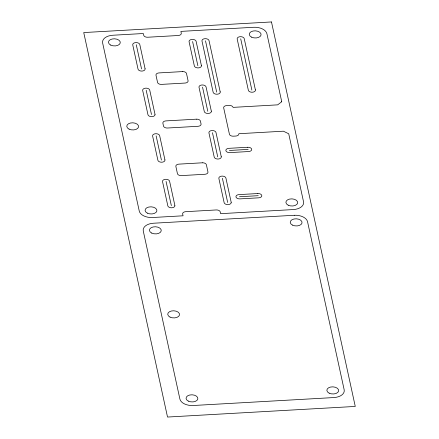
<?xml version="1.0" encoding="UTF-8"?>
<svg xmlns="http://www.w3.org/2000/svg" width="439" height="439" viewBox="0 0 439 439"><rect width="100%" height="100%" fill="white"/><g stroke="black" fill="none" stroke-linecap="round" stroke-linejoin="round"><path stroke-width="0.66" d="M229.399 150.467L248.172 149.403M239.485 196.749L258.258 195.684M240.709 38.824L251.876 90.088M205.507 40.816L216.679 92.08M192.6 41.546L197.874 65.751M202.527 87.114L207.806 111.325M212.46 132.682L217.733 156.893M222.392 178.25L227.665 202.461M136.277 44.729L141.55 68.934M146.203 90.297L151.482 114.508M156.136 135.865L161.415 160.076M166.068 181.433L171.342 205.644M281.739 101.738L277.662 104.85L233.076 107.374A3.55 2.14 2.1 0 0 229.092 105.437L226.743 105.569A3.55 2.14 2.1 0 0 223.687 107.901L229.427 134.246A3.55 2.14 2.1 0 0 233.416 136.183L235.759 136.052A3.55 2.14 2.1 0 0 238.816 133.714L283.407 131.195L288.719 133.78L303.536 201.775A11.842 7.145 2.1 0 1 293.356 209.562L220.603 213.672L220.219 211.889A3.55 2.14 2.1 0 0 216.229 209.952L185.724 211.68A3.55 2.14 2.1 0 0 182.668 214.012L183.058 215.796L152.547 217.519A11.842 7.145 2.1 0 1 139.262 211.06L102.644 43.027A11.842 7.145 2.1 0 1 112.828 35.241L143.333 33.518L143.723 35.296A3.55 2.14 2.1 0 0 147.707 37.233L178.218 35.51A3.55 2.14 2.1 0 0 181.269 33.177L180.884 31.394L253.632 27.284A11.842 7.145 2.1 0 1 266.917 33.743L281.739 101.738M271.478 21.95L83.734 32.563L167.522 417.05L355.266 406.437L271.478 21.95M182.514 71.59L159.05 72.912A3.556 2.146 2.1 0 0 156.01 75.327L157.563 82.45A3.55 2.14 2.1 0 0 161.547 84.387L185.017 83.059A3.55 2.14 2.1 0 0 188.068 80.721L186.52 73.604A3.556 2.146 2.1 0 0 182.514 71.59M196.447 119.172L165.942 120.895A3.556 2.146 2.1 0 0 162.902 123.31L163.506 126.081A3.55 2.14 2.1 0 0 167.489 128.018L198 126.295A3.55 2.14 2.1 0 0 201.057 123.957L200.453 121.186A3.556 2.146 2.1 0 0 196.447 119.172M247.711 147.268L228.933 148.327A3.55 2.14 2.1 0 0 225.882 150.665A3.55 2.14 2.1 0 0 229.866 152.602L248.639 151.543A3.55 2.14 2.1 0 0 251.695 149.205A3.55 2.14 2.1 0 0 247.711 147.268M202.395 162.803L178.925 164.131A3.556 2.146 2.1 0 0 175.885 166.546L177.438 173.663A3.55 2.14 2.1 0 0 181.428 175.6L204.892 174.272A3.55 2.14 2.1 0 0 207.949 171.94L206.396 164.817A3.556 2.146 2.1 0 0 202.395 162.803M257.797 193.55L239.019 194.609A3.55 2.14 2.1 0 0 235.968 196.946A3.55 2.14 2.1 0 0 239.952 198.883L258.725 197.824A3.55 2.14 2.1 0 0 261.781 195.487A3.55 2.14 2.1 0 0 257.797 193.55M294.262 215.275L153.458 223.231A11.842 7.145 2.1 0 0 143.273 231.018L179.891 399.051A11.842 7.145 2.1 0 0 193.176 405.51L333.986 397.553A11.842 7.145 2.1 0 0 344.165 389.766L307.547 221.733A11.842 7.145 2.1 0 0 294.262 215.275M255.399 89.891L244.227 38.627A3.55 2.14 2.1 0 0 240.243 36.689A3.55 2.14 2.1 0 0 237.186 39.027L248.359 90.291A3.55 2.14 2.1 0 0 252.343 92.228A3.55 2.14 2.1 0 0 255.399 89.891M220.197 91.883L209.024 40.618A3.55 2.14 2.1 0 0 205.04 38.681A3.55 2.14 2.1 0 0 201.984 41.014L213.156 92.278A3.55 2.14 2.1 0 0 217.14 94.215A3.55 2.14 2.1 0 0 220.197 91.883M201.391 65.554L196.118 41.348A3.55 2.14 2.1 0 0 192.134 39.411A3.55 2.14 2.1 0 0 189.077 41.743L194.351 65.954A3.55 2.14 2.1 0 0 198.34 67.891A3.55 2.14 2.1 0 0 201.391 65.554M211.324 111.122L206.05 86.917A3.55 2.14 2.1 0 0 202.061 84.979A3.55 2.14 2.1 0 0 199.01 87.312L204.283 111.522A3.55 2.14 2.1 0 0 208.267 113.46A3.55 2.14 2.1 0 0 211.324 111.122M221.256 156.69L215.977 132.485A3.55 2.14 2.1 0 0 211.993 130.548A3.55 2.14 2.1 0 0 208.937 132.88L214.216 157.091A3.55 2.14 2.1 0 0 218.199 159.028A3.55 2.14 2.1 0 0 221.256 156.69M231.183 202.264L225.909 178.053A3.55 2.14 2.1 0 0 221.925 176.116A3.55 2.14 2.1 0 0 218.869 178.453L224.142 202.659A3.55 2.14 2.1 0 0 228.132 204.596A3.55 2.14 2.1 0 0 231.183 202.264M145.073 68.736L139.794 44.531A3.55 2.14 2.1 0 0 135.81 42.594A3.55 2.14 2.1 0 0 132.754 44.926L138.033 69.137A3.55 2.14 2.1 0 0 142.017 71.074A3.55 2.14 2.1 0 0 145.073 68.736M155 114.305L149.726 90.099A3.55 2.14 2.1 0 0 145.743 88.162A3.55 2.14 2.1 0 0 142.686 90.494L147.959 114.705A3.55 2.14 2.1 0 0 151.949 116.642A3.55 2.14 2.1 0 0 155 114.305M164.932 159.878L159.659 135.667A3.55 2.14 2.1 0 0 155.669 133.73A3.55 2.14 2.1 0 0 152.618 136.063L157.892 160.273A3.55 2.14 2.1 0 0 161.876 162.21A3.55 2.14 2.1 0 0 164.932 159.878M174.865 205.447L169.586 181.236A3.55 2.14 2.1 0 0 165.602 179.299A3.55 2.14 2.1 0 0 162.545 181.636L167.824 205.842A3.55 2.14 2.1 0 0 171.808 207.779A3.55 2.14 2.1 0 0 174.865 205.447M188.358 401.12A5.921 3.572 2.1 0 0 197.83 398.969A5.921 3.572 2.1 0 0 189.692 395.018A5.921 3.572 2.1 0 0 188.358 401.12M170.052 317.106A5.921 3.572 2.1 0 0 179.518 314.955A5.921 3.572 2.1 0 0 171.386 310.999A5.921 3.572 2.1 0 0 170.052 317.106M151.74 233.087A5.921 3.572 2.1 0 0 161.212 230.936A5.921 3.572 2.1 0 0 153.074 226.979A5.921 3.572 2.1 0 0 151.74 233.087M292.55 225.13A5.921 3.572 2.1 0 0 302.016 222.979A5.921 3.572 2.1 0 0 293.878 219.023A5.921 3.572 2.1 0 0 292.55 225.13M329.168 393.163A5.921 3.572 2.1 0 0 338.634 391.012A5.921 3.572 2.1 0 0 330.501 387.061A5.921 3.572 2.1 0 0 329.168 393.163M147.4 213.151A5.921 3.572 2.1 0 0 156.866 211A5.921 3.572 2.1 0 0 148.728 207.043A5.921 3.572 2.1 0 0 147.4 213.151M288.204 205.189A5.921 3.572 2.1 0 0 297.669 203.043A5.921 3.572 2.1 0 0 289.537 199.087A5.921 3.572 2.1 0 0 288.204 205.189M129.088 129.132A5.921 3.572 2.1 0 0 138.554 126.981A5.921 3.572 2.1 0 0 130.421 123.024A5.921 3.572 2.1 0 0 129.088 129.132M110.776 45.113A5.921 3.572 2.1 0 0 120.248 42.962A5.921 3.572 2.1 0 0 112.11 39.011A5.921 3.572 2.1 0 0 110.776 45.113M251.585 37.156A5.921 3.572 2.1 0 0 261.051 35.005A5.921 3.572 2.1 0 0 252.919 31.048A5.921 3.572 2.1 0 0 251.585 37.156"/></g></svg>
